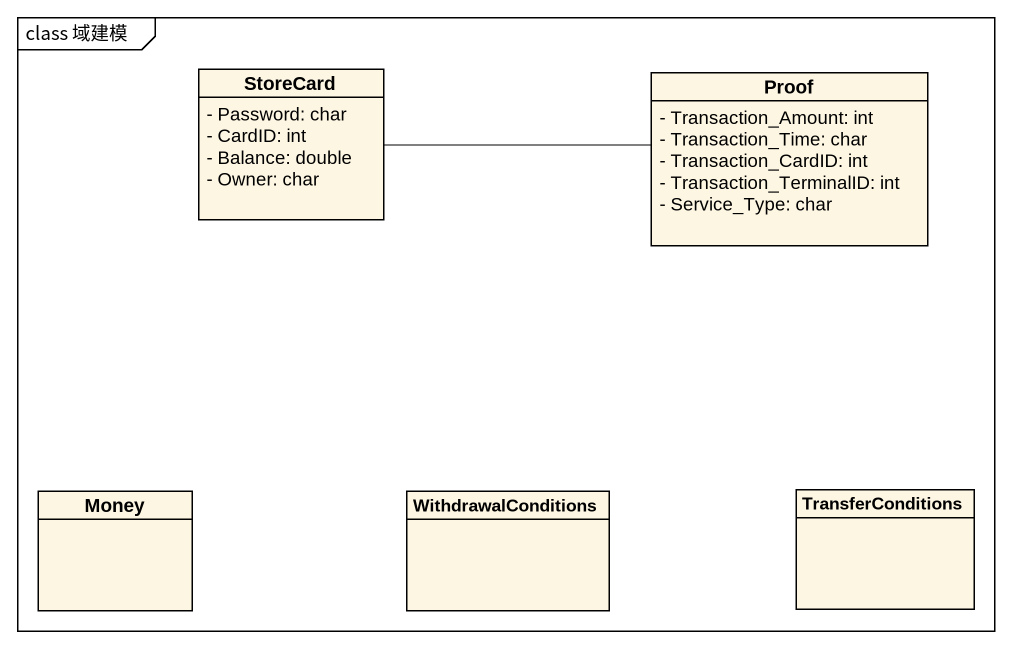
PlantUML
@startuml
mainframe class 域建模
hide circle
hide empty members
skinparam classAttributeIconSize 0
class StoreCard {
  - Password: char
  - CardID: int
  - Balance: double
  - Owner: char
}
class Proof {
  - Transaction_Amount: int
  - Transaction_Time: char
  - Transaction_CardID: int
  - Transaction_TerminalID: int
  - Service_Type: char
}
class Money
class WithdrawalConditions
class TransferConditions
StoreCard -right- Proof
@enduml
